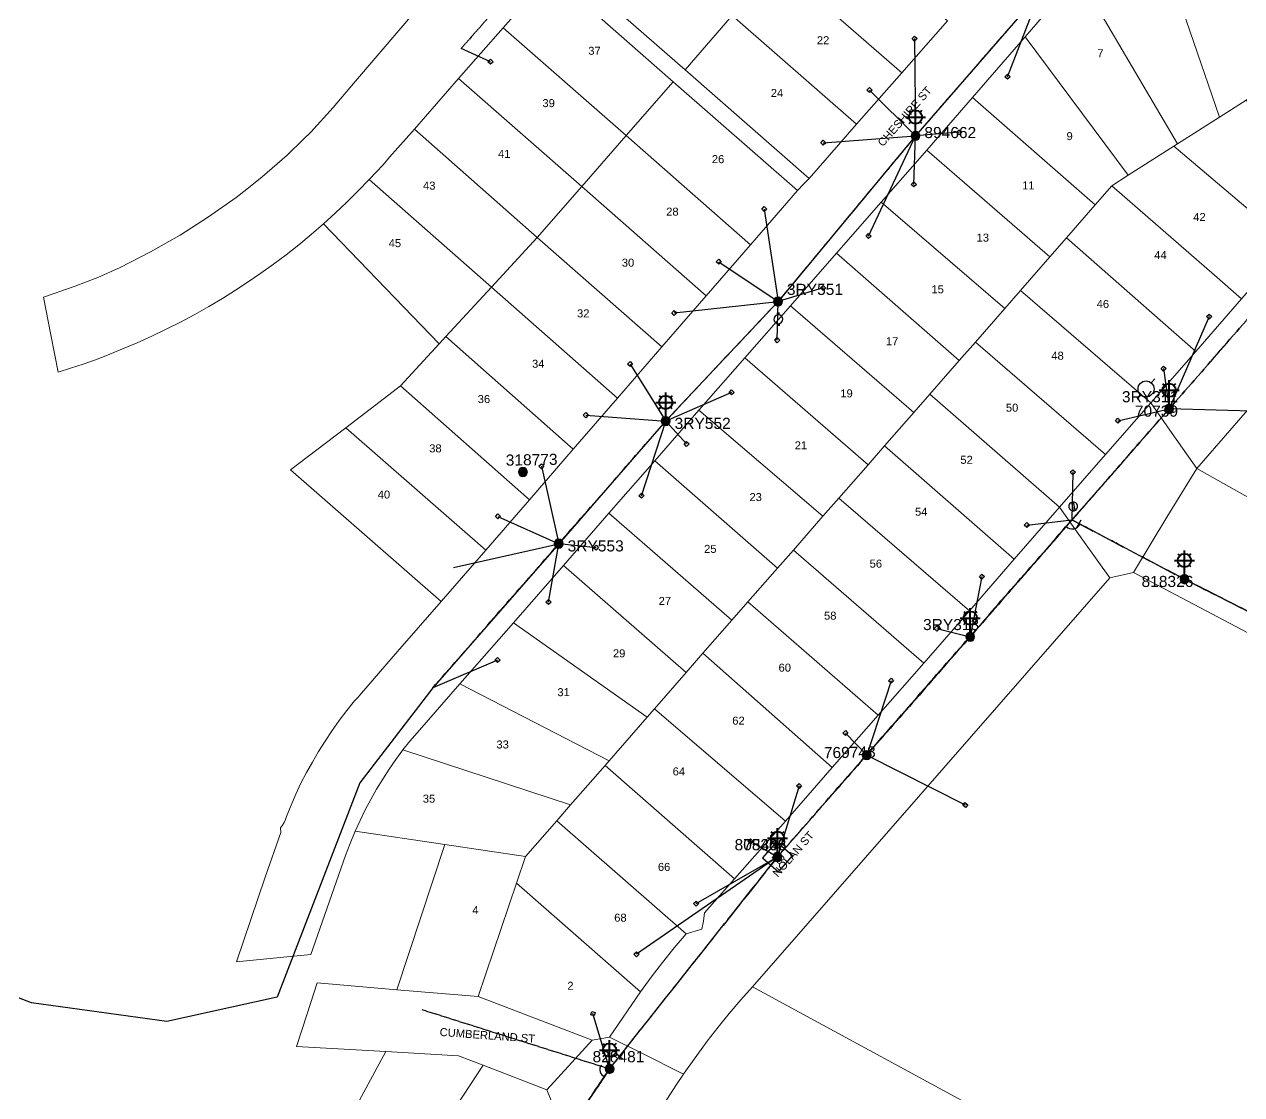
# Model space of a CAD drawing. Header units: metres. Extents: x 301080 to 303013, y 6182698 to 6183880.
# Drawn here: x 301468.3 to 301742.1, y 6182965.7 to 6183206.5 of the extents above; entities that cross this region are included whole.
import ezdxf
from ezdxf.enums import TextEntityAlignment as Align

# ---------------------------------------------------------------- set-up
doc = ezdxf.new("R2010")
doc.units = ezdxf.units.M
doc.linetypes.add('Cable Exist OH', pattern=[1, 1, 0])
doc.layers.get('0').update_dxf_attribs({"color": 6})
doc.layers.add('Cadastre Land Parcels_SP_EXT', color=9, linetype='Continuous', lineweight=5)
doc.layers.add('Cadastre Roads_SP_EXT', color=9, linetype='Continuous', lineweight=5)
for name, color, linetype in [('Equip_HV_EXT', 7, 'Continuous'), ('Equip_SP_HV_EXT', 7, 'Continuous'), ('Equip_SP_LV_EXT', 7, 'Continuous'), ('Equip_SP_SL_EXT', 7, 'Continuous'), ('Mains_HV_EXT', 7, 'Continuous'), ('Mains_LV_EXT', 7, 'Continuous'), ('Mains_SL_EXT', 7, 'Continuous'), ('Services_SP_EXT', 7, 'Continuous'), ('SupportsOH_SP_TR_HV_LV_SL_EXT', 7, 'Continuous')]:
    doc.layers.add(name, color=color, linetype=linetype)
doc.styles.add('iecARIAL', font='arial.ttf', dxfattribs={"height": 2})
doc.styles.add('POLE_LABEL', font='arial.ttf')
doc.styles.get("Standard").update_dxf_attribs({"font": 'arial.ttf'})
doc.linetypes.add('Cable P UG', pattern='A,6,-0.5,["P",Standard,S=1.7,R=0,X=0.5,Y=-1],-2.9', length=9.4)

# ---------------------------------------------------------------- blocks, each defined once
blk = doc.blocks.new('LV_OH_LINKS_CLOSED_EXT')
for p, q in [((-0.17, 4.97), (-0.17, 3)), ((0.17, 4.97), (0.17, 3))]:
    blk.add_line(p, q)
blk.add_lwpolyline([(0, 2.99, 1), (0, 4.98, 1)], format="xyb", close=True)
at = {"flags": 9}
for tag, p in [('ACTUAL_STATUS', (0, 0)), ('CONSTRUCTED_VOLTAGE', (0, -0.2)), ('OPERATING_VOLTAGE', (0, -0.6)), ('ORIENTATION', (0, -0.8)), ('OWNED_BY', (0, -1)), ('STATE', (0, -1.2)), ('SWITCH_TYPE', (0, -1.4)), ('NO_PHASES', (0, -0.4)), ('USAGE', (0, -1.6)), ('NOTES', (0, -1.8))]:
    blk.add_attdef(tag, text='', height=0.2, dxfattribs=at).set_placement(p, align=Align.MIDDLE_LEFT)
at = {"flags": 1}
blk.add_attdef('Z', (0, 0), '', height=0.2, dxfattribs=at)
blk = doc.blocks.new('LV_OH_LINKS_OPEN_EXT')
for p, q in [((-0.17, 4.97), (-0.17, 5.46)), ((-0.17, 3), (-0.17, 2.5)), ((0.17, 4.97), (0.17, 5.46)), ((0.17, 3), (0.17, 2.5))]:
    blk.add_line(p, q)
blk.add_lwpolyline([(0, 2.99, 1), (0, 4.98, 1)], format="xyb", close=True)
at = {"flags": 9}
for tag, p in [('ACTUAL_STATUS', (0, 0)), ('CONSTRUCTED_VOLTAGE', (0, -0.2)), ('OPERATING_VOLTAGE', (0, -0.6)), ('ORIENTATION', (0, -0.8)), ('OWNED_BY', (0, -1)), ('STATE', (0, -1.2)), ('SWITCH_TYPE', (0, -1.4)), ('NO_PHASES', (0, -0.4)), ('USAGE', (0, -1.6)), ('LEGEND', (0, -1.8)), ('NOTES', (0, -2))]:
    blk.add_attdef(tag, text='', height=0.2, dxfattribs=at).set_placement(p, align=Align.MIDDLE_LEFT)
at = {"flags": 1}
blk.add_attdef('Z', (0, 0), '', height=0.2, dxfattribs=at)
blk = doc.blocks.new('SL_LANTERN_EXT')
at = {"lineweight": 40}
for p, q in [((-1.46, 5.68), (-1.06, 5.28)), ((0, 1.97), (0, 6.47)), ((1.46, 5.68), (1.06, 5.28)), ((-2.25, 4.22), (2.25, 4.22)), ((-1.46, 2.76), (-1.06, 3.16)), ((1.46, 2.76), (1.06, 3.16)), ((0, 0), (0, 2.72))]:
    blk.add_line(p, q, dxfattribs=at)
blk.add_circle((0, 4.22), 1.5, dxfattribs=at)
at = {"style": 'iecARIAL', "flags": 8}
blk.add_attdef('ASSET_NUM', (1.5, 1.5), '', height=2.5, dxfattribs=at)
for tag, p, height, flags in [('OPERATING_VOLTAGE', (0.98, -1.65), 0.2, 9), ('ORIENTATION', (0.98, -1.85), 0.2, 9), ('OWNED_BY', (0.98, -2.05), 0.2, 9), ('STATE', (0.98, -2.25), 0.2, 9), ('CONSTRUCTED_VOLTAGE', (0.98, -0.65), 0.2, 9), ('CONTROL_TYPE', (0.98, -0.85), 0.2, 9), ('LANTERN_PURPOSE', (0.98, -1.05), 0.2, 9), ('LANTERN_TYPE', (0.98, -1.25), 0.2, 9), ('NO_PHASES', (0.98, -1.45), 0.2, 9), ('USAGE', (0.98, -2.45), 0.2, 9), ('CEXIST', (0.98, -2.65), 0.2, 9), ('CNEW', (0.98, -2.85), 0.2, 9), ('LNUMBER', (2.18, -3.25), 2.5, 8), ('CNUMBER', (0.98, -3.05), 0.2, 9), ('CREMOVE', (0.98, -3.25), 0.2, 9), ('CREPLACE', (0.98, -3.45), 0.2, 9), ('LKINGHEIGHT', (0.98, -3.65), 0.2, 9), ('LBRACKET', (0.98, -3.85), 0.2, 9), ('LBRACKETVOCAB', (0.98, -4.05), 0.2, 9), ('LCATEGORY', (0.98, -4.25), 0.2, 9), ('LCHARGE1', (0.98, -4.45), 0.2, 9), ('LCHARGE1PERCENT', (0.98, -4.65), 0.2, 9), ('LCHARGE2', (0.98, -4.85), 0.2, 9), ('LCHARGE2PERCENT', (0.98, -5.05), 0.2, 9), ('LCHARGE3', (0.98, -5.25), 0.2, 9), ('LCHARGE3PERCENT', (0.98, -5.45), 0.2, 9), ('LEXIST', (0.98, -5.65), 0.2, 9), ('LLAMP', (0.98, -5.85), 0.2, 9), ('LLAMPVOCAB', (0.98, -6.05), 0.2, 9), ('LMAST', (0.98, -6.25), 0.2, 9), ('LMASTVOCAB', (0.98, -6.45), 0.2, 9), ('LNEW', (0.98, -6.65), 0.2, 9), ('LANTNUMBER', (0.98, -6.85), 0.2, 9), ('LOUTREACH', (0.98, -7.25), 0.2, 9), ('LOUTREACHVOCAB', (0.98, -7.45), 0.2, 9), ('LRATECODE', (0.98, -7.65), 0.2, 9), ('LREMOVE', (0.98, -7.85), 0.2, 9), ('LREPLACE', (0.98, -8.05), 0.2, 9), ('LTYPE', (0.98, -8.25), 0.2, 9), ('STREETNAME', (0.98, -9.25), 0.2, 9), ('SUBURB', (0.98, -9.45), 0.2, 1), ('LTYPEVOCAB', (0.98, -8.45), 0.2, 9), ('LEGEND', (0.98, -8.65), 0.2, 9), ('LOCATION', (0.98, -8.85), 0.2, 9), ('NOTES', (0.98, -9.05), 0.2, 9)]:
    blk.add_attdef(tag, p, '', height=height, dxfattribs=dict(flags=flags))
blk = doc.blocks.new('CCP_EXT')
blk.add_wipeout([(0, 0.57), (0.57, 0), (0, -0.57), (-0.57, 0)])
blk.add_lwpolyline([(-0.57, 0), (0, 0.57), (0.57, 0), (0, -0.57), (-0.57, 0)])
at = {"flags": 1}
blk.add_attdef('Z', (0, 0), '', height=0.2, dxfattribs=at)
at = {"flags": 9}
for tag, p in [('CCP_TYPE', (0, 0)), ('CONSTRUCTED_VOLTAGE', (0, -0.2)), ('OPERATING_VOLTAGE', (0, -0.6)), ('ORIENTATION', (0, -0.8)), ('OWNED_BY', (0, -1)), ('STATE', (0, -1.8)), ('NO_PHASES', (0, -0.4)), ('USAGE', (0, -1.2)), ('LEGEND', (0, -1.4)), ('LIFE_SUPPORT', (0, -1.6)), ('NOTES', (0, -2))]:
    blk.add_attdef(tag, text='', height=0.2, dxfattribs=at).set_placement(p, align=Align.MIDDLE_LEFT)
blk = doc.blocks.new('POLE_EXT')
blk.add_hatch(color=256).paths.add_polyline_path([(-1, 0, 1), (1, 0, 1)])
blk.add_lwpolyline([(-1, 0, 1), (1, 0, 1)], format="xyb", close=True)
for tag, height, flags, p in [('pNumber', 2.5, 8, (-17.84, 2.07)), ('OWNED_BY', 0.2, 9, (1.35, -0.4)), ('SPECIAL_USE', 0.2, 9, (1.35, -0.8)), ('STATE', 0.2, 9, (1.35, -1)), ('cLV', 0.2, 9, (1.35, -1.4)), ('hDepth', 0.2, 9, (1.35, -1.6)), ('hDia', 0.2, 9, (1.35, -1.8)), ('cHV', 0.2, 9, (1.35, -2)), ('PARENT', 0.2, 9, (1.35, -0.6)), ('USAGE', 0.2, 9, (1.35, -1.2)), ('LBRACKET', 0.2, 9, (1.35, -2.2)), ('LExisting', 0.2, 9, (1.35, -2.4)), ('LANTNUMBER', 0.2, 9, (1.35, -2.6)), ('LOther', 0.2, 9, (1.35, -2.8)), ('cLinedev', 0.2, 9, (1.35, -3.4)), ('pExisting', 0.2, 9, (1.35, -3.8)), ('pFooting', 0.2, 9, (1.35, -4.4)), ('pNew', 0.2, 9, (1.35, -4.6)), ('pRelocate', 0.2, 9, (1.35, -5)), ('pRemove', 0.2, 9, (1.35, -5.2)), ('pReplace', 0.2, 9, (1.35, -5.4)), ('LRemove', 0.2, 9, (1.35, -3)), ('LEGEND', 0.2, 9, (1.35, -3.2)), ('LOCATION', 0.2, 9, (1.35, -3.6)), ('PFNUMBER', 0.2, 9, (1.35, -4)), ('NEWPFNUMBER', 0.2, 9, (1.35, -4.2)), ('pStay', 0.2, 9, (1.35, -5.6)), ('pType', 0.2, 9, (1.35, -5.8)), ('cspan', 0.2, 9, (1.35, -6)), ('STREETNAME', 0.2, 9, (1.35, -6.2)), ('SUBURB', 0.2, 9, (1.35, -6.4)), ('OPERATED_BY', 0.2, 9, (1.36, -7.01)), ('NOTES', 0.2, 9, (1.35, -6.6)), ('MAINTAINED_BY', 0.2, 9, (1.36, -6.81))]:
    blk.add_attdef(tag, text='', height=height, dxfattribs=dict(flags=flags)).set_placement(p, align=Align.MIDDLE_LEFT)
at = {"style": 'POLE_LABEL'}
for tag, height, flags, p in [('ASSET_NUM', 2.5, 8, (2, 2)), ('STRUCTURE_PLANT_NUMBER', 0.2, 9, (1.35, 0.03)), ('STREET_CODE', 0.2, 9, (1.35, -0.2))]:
    blk.add_attdef(tag, text='', height=height, dxfattribs=dict(at, flags=flags)).set_placement(p, align=Align.MIDDLE_LEFT)
at = {"flags": 1}
blk.add_attdef('Z', (1.35, -7.33), '', height=0.2, dxfattribs=at)
blk = doc.blocks.new('HV_ABS_OPEN_EXT')
for p, q in [((-3, 6.87), (-1.8, 6.87)), ((1.8, 6.87), (3, 6.87))]:
    blk.add_line(p, q)
blk.add_circle((0, 6.87), 1.8)
for tag, height, flags, p in [('ASSET_NUM', 2.5, 8, (2, 2)), ('STREET_CODE', 0.2, 9, (1.5, 0)), ('ACTUAL_STATUS', 0.2, 9, (1.5, -0.2)), ('CONSTRUCTED_VOLTAGE', 0.2, 9, (1.5, -0.4)), ('OPERATING_VOLTAGE', 0.2, 9, (1.5, -0.8)), ('ORIENTATION', 0.2, 9, (1.5, -1)), ('OWNED_BY', 0.2, 9, (1.5, -1.2)), ('STATE', 0.2, 9, (1.5, -1.4)), ('SWITCH_TYPE', 0.2, 9, (1.5, -1.6)), ('STREETNAME', 0.2, 9, (1.5, -2.4)), ('SUBURB', 0.2, 9, (1.5, -2.6)), ('NO_PHASES', 0.2, 9, (1.5, -0.6)), ('USAGE', 0.2, 9, (1.5, -1.8)), ('LEGEND', 0.2, 9, (1.5, -2)), ('LOCATION', 0.2, 9, (1.5, -2.2)), ('NOTES', 0.2, 9, (1.5, -2.8)), ('OPERATED_BY', 0.2, 9, (1.5, -3.2)), ('Z', 0.2, 1, (1.5, -3.6)), ('MAINTAINED_BY', 0.2, 9, (1.5, -3)), ('LABEL_ALIGNMENT', 0.2, 9, (1.5, -3.4))]:
    blk.add_attdef(tag, text='', height=height, dxfattribs=dict(flags=flags)).set_placement(p, align=Align.MIDDLE_LEFT)
blk = doc.blocks.new('HV_LOAD_BREAK_EXT')
blk.add_lwpolyline([(-2.4, -2.4), (2.4, -2.4), (2.4, 2.4), (-2.4, 2.4)], close=True)
at = {"insert": (-1.1, 0.99), "char_height": 2, "width": 2.9628, "attachment_point": 1}
blk.add_mtext('{\\Fisocp|c0;LB}', dxfattribs=at)
for tag, height, flags, p in [('ASSET_NUM', 2.5, 8, (2, 2)), ('STREET_CODE', 0.2, 9, (1.5, 0)), ('ACTUAL_STATUS', 0.2, 9, (1.5, -0.2)), ('CONSTRUCTED_VOLTAGE', 0.2, 9, (1.5, -0.4)), ('OPERATING_VOLTAGE', 0.2, 9, (1.5, -0.8)), ('ORIENTATION', 0.2, 9, (1.5, -1)), ('OWNED_BY', 0.2, 9, (1.5, -1.2)), ('OPERATED_BY', 0.2, 9, (1.5, -1.4)), ('STATE', 0.2, 9, (1.5, -1.8)), ('SWITCH_TYPE', 0.2, 9, (1.5, -2)), ('STREETNAME', 0.2, 9, (1.5, -2.8)), ('NO_PHASES', 0.2, 9, (1.5, -0.6)), ('MAINTAINED_BY', 0.2, 9, (1.5, -1.6)), ('USAGE', 0.2, 9, (1.5, -2.2)), ('LEGEND', 0.2, 9, (1.5, -2.4)), ('LOCATION', 0.2, 9, (1.5, -2.6)), ('SUBURB', 0.2, 9, (1.5, -3)), ('Z', 0.2, 1, (1.5, -3.6)), ('NOTES', 0.2, 9, (1.5, -3.2)), ('LABEL_ALIGNMENT', 0.2, 9, (1.5, -3.4))]:
    blk.add_attdef(tag, text='', height=height, dxfattribs=dict(flags=flags)).set_placement(p, align=Align.MIDDLE_LEFT)
blk = doc.blocks.new('End Shackle_EXT')
blk.add_wipeout([(0, 0.25), (1.81, 0.25), (1.82, -0.25), (0, -0.25)])
blk.add_line((1.81, -1), (1.81, 1))
at = {"flags": 1}
blk.add_attdef('Z', (0, 0), '', height=0.2, dxfattribs=at)
at = {"flags": 9}
for tag, p in [('CONNECTOR_TYPE', (0, 0)), ('CONSTRUCTED_VOLTAGE', (0, -0.2)), ('OPERATING_VOLTAGE', (0, -0.6)), ('ORIENTATION', (0, -0.8)), ('OWNED_BY', (0, -1)), ('STATE', (0, -1.2)), ('NO_PHASES', (0, -0.4)), ('USAGE', (0, -1.4)), ('NOTES', (0, -1.6))]:
    blk.add_attdef(tag, text='', height=0.2, dxfattribs=at).set_placement(p, align=Align.MIDDLE_LEFT)
blk = doc.blocks.new('CONNECTOR_NODE_EXT')
h = blk.add_hatch(color=256)
edge = h.paths.add_edge_path()
edge.add_arc((0, 0), 0.5, 0, 360)
blk.add_circle((0, 0), 0.5)
at = {"flags": 1}
blk.add_attdef('Z', (0, 0), '', height=0.2, dxfattribs=at)
at = {"flags": 9}
for tag, p in [('CONNECTOR_TYPE', (0, 0)), ('CONSTRUCTED_VOLTAGE', (0, -0.2)), ('OPERATING_VOLTAGE', (0, -0.6)), ('ORIENTATION', (0, -0.8)), ('SUBTYPE', (0, -1)), ('NO_PHASES', (0, -0.4)), ('USAGE', (0, -1.2)), ('NOTES', (0, -1.4))]:
    blk.add_attdef(tag, text='', height=0.2, dxfattribs=at).set_placement(p, align=Align.MIDDLE_LEFT)

msp = doc.modelspace()

# ---------------------------------------------------------------- linework, layer by layer
at = {"layer": 'Cadastre Land Parcels_SP_EXT', "linetype": 'Continuous'}
for points in [[(301627.55, 6183208.52), (301599.7, 6183232.88), (301589.05, 6183220.68), (301616.93, 6183196.32), (301627.55, 6183208.52)], [(301675.94, 6183207.31), (301647.81, 6183231.78), (301637.63, 6183220.09), (301665.67, 6183195.6), (301675.94, 6183207.31)], [(301742.64, 6183229.81), (301740.65, 6183229.82), (301738.66, 6183229.77), (301736.68, 6183229.65), (301734.7, 6183229.46), (301732.73, 6183229.2), (301730.77, 6183228.86), (301728.82, 6183228.45), (301726.89, 6183227.97), (301724.98, 6183227.43), (301723.08, 6183226.79), (301737.13, 6183185.66), (301743.15, 6183189.49), (301746.69, 6183191.78), (301742.64, 6183229.81)], [(301737.13, 6183185.66), (301723.08, 6183226.79), (301721.01, 6183226.02), (301718.96, 6183225.16), (301716.95, 6183224.21), (301714.97, 6183223.19), (301713.04, 6183222.09), (301711.15, 6183220.91), (301709.31, 6183219.67), (301707.52, 6183218.35), (301705.79, 6183216.96), (301727.73, 6183179.69), (301737.13, 6183185.66)], [(301665.67, 6183195.6), (301637.63, 6183220.09), (301627.55, 6183208.52), (301655.52, 6183184.07), (301665.67, 6183195.6)], [(301614.27, 6183193.62), (301586.66, 6183217.88), (301576.01, 6183205.77), (301603.68, 6183181.5), (301614.27, 6183193.62)], [(301726.87, 6183179.13), (301727.73, 6183179.69), (301705.79, 6183216.96), (301704, 6183215.34), (301702.27, 6183213.67), (301700.58, 6183211.96), (301693.43, 6183203.73), (301716.65, 6183172.58), (301726.87, 6183179.13)], [(301655.52, 6183184.07), (301627.55, 6183208.52), (301616.93, 6183196.32), (301644.83, 6183171.87), (301655.52, 6183184.07)], [(301603.68, 6183181.5), (301576.01, 6183205.77), (301566, 6183194.35), (301593.68, 6183170.06), (301603.68, 6183181.5)], [(301709.18, 6183165.93), (301712.92, 6183170.18), (301716.65, 6183172.58), (301693.43, 6183203.73), (301681.59, 6183190.09), (301709.18, 6183165.93)], [(301593.68, 6183170.06), (301566, 6183194.35), (301556.03, 6183182.97), (301583.69, 6183158.62), (301593.68, 6183170.06)], [(301642.24, 6183169.17), (301614.27, 6183193.62), (301603.68, 6183181.5), (301631.66, 6183156.96), (301642.24, 6183169.17)], [(301702.72, 6183158.48), (301709.18, 6183165.93), (301681.59, 6183190.09), (301671.32, 6183178.27), (301699, 6183154.21), (301702.72, 6183158.48)], [(301764.8, 6183170.62), (301743.15, 6183189.49), (301737.13, 6183185.66), (301727.73, 6183179.69), (301726.87, 6183179.13), (301752.89, 6183157.07), (301764.8, 6183170.62)], [(301583.69, 6183158.62), (301556.03, 6183182.97), (301550.47, 6183176.65), (301548.98, 6183174.95), (301547.44, 6183173.28), (301545.88, 6183171.65), (301573.38, 6183147.42), (301583.69, 6183158.62)], [(301631.66, 6183156.96), (301603.68, 6183181.5), (301593.68, 6183170.06), (301621.71, 6183145.46), (301631.66, 6183156.96)], [(301692.37, 6183146.68), (301699, 6183154.21), (301671.32, 6183178.27), (301661.07, 6183166.56), (301688.85, 6183142.6), (301692.37, 6183146.68)], [(301752.89, 6183157.07), (301726.87, 6183179.13), (301716.65, 6183172.58), (301712.92, 6183170.18), (301736.06, 6183150.12), (301742.13, 6183144.75), (301752.89, 6183157.07)], [(301573.38, 6183147.42), (301545.88, 6183171.65), (301543.38, 6183169.07), (301540.83, 6183166.53), (301538.22, 6183164.06), (301535.56, 6183161.66), (301561.63, 6183134.67), (301563.14, 6183136.3), (301573.38, 6183147.42)], [(301621.71, 6183145.46), (301593.68, 6183170.06), (301583.69, 6183158.62), (301611.72, 6183133.95), (301621.71, 6183145.46)], [(301742.13, 6183144.75), (301736.06, 6183150.12), (301712.92, 6183170.18), (301709.18, 6183165.93), (301702.72, 6183158.48), (301731.84, 6183132.95), (301742.13, 6183144.75)], [(301682.28, 6183135.07), (301688.85, 6183142.6), (301661.07, 6183166.56), (301650.98, 6183155.05), (301678.57, 6183130.88), (301682.28, 6183135.07)], [(301611.72, 6183133.95), (301583.69, 6183158.62), (301573.38, 6183147.42), (301601.74, 6183122.44), (301611.72, 6183133.95)], [(301731.84, 6183132.95), (301702.72, 6183158.48), (301699, 6183154.21), (301692.37, 6183146.68), (301721.68, 6183121.35), (301731.84, 6183132.95)], [(301672, 6183123.35), (301678.57, 6183130.88), (301650.98, 6183155.05), (301640.62, 6183143.24), (301668.37, 6183119.18), (301672, 6183123.35)], [(301601.74, 6183122.44), (301573.38, 6183147.42), (301563.14, 6183136.3), (301591.78, 6183110.96), (301601.74, 6183122.44)], [(301721.68, 6183121.35), (301692.37, 6183146.68), (301688.85, 6183142.6), (301682.28, 6183135.07), (301711.49, 6183109.74), (301721.68, 6183121.35)], [(301661.82, 6183111.68), (301668.37, 6183119.18), (301640.62, 6183143.24), (301630.35, 6183131.53), (301658.13, 6183107.47), (301661.82, 6183111.68)], [(301591.78, 6183110.96), (301563.14, 6183136.3), (301561.63, 6183134.67), (301552.93, 6183125.2), (301581.91, 6183099.56), (301591.78, 6183110.96)], [(301711.49, 6183109.74), (301682.28, 6183135.07), (301678.57, 6183130.88), (301672, 6183123.35), (301701.15, 6183097.92), (301711.49, 6183109.74)], [(301813.5, 6183105.39), (301802.98, 6183110.91), (301792.06, 6183116.69), (301756.79, 6183135.13), (301732.03, 6183106.64), (301765.01, 6183088.08), (301794.11, 6183068.35), (301813.5, 6183105.39)], [(301658.13, 6183107.47), (301630.35, 6183131.53), (301620.06, 6183119.74), (301647.94, 6183095.88), (301651.49, 6183099.95), (301658.13, 6183107.47)], [(301581.91, 6183099.56), (301552.93, 6183125.2), (301549.31, 6183122.44), (301540.62, 6183115.77), (301572.11, 6183088.24), (301581.91, 6183099.56)], [(301701.15, 6183097.92), (301672, 6183123.35), (301668.37, 6183119.18), (301661.82, 6183111.68), (301690.97, 6183086.21), (301701.15, 6183097.92)], [(301647.94, 6183095.88), (301620.06, 6183119.74), (301610.1, 6183108.34), (301637.69, 6183084.17), (301641.3, 6183088.26), (301647.94, 6183095.88)], [(301572.11, 6183088.24), (301540.62, 6183115.77), (301535.99, 6183112.27), (301528.2, 6183106.3), (301562.03, 6183076.66), (301572.11, 6183088.24)], [(301680.9, 6183074.62), (301690.97, 6183086.21), (301661.82, 6183111.68), (301658.13, 6183107.47), (301651.49, 6183099.95), (301680.9, 6183074.62)], [(301637.69, 6183084.17), (301610.1, 6183108.34), (301599.81, 6183096.53), (301627.43, 6183072.47), (301631.03, 6183076.62), (301637.69, 6183084.17)], [(301680.9, 6183074.62), (301651.49, 6183099.95), (301647.94, 6183095.88), (301641.3, 6183088.26), (301670.61, 6183062.83), (301680.9, 6183074.62)], [(301617.2, 6183060.75), (301620.94, 6183065.04), (301627.43, 6183072.47), (301599.81, 6183096.53), (301589.55, 6183084.81), (301617.2, 6183060.75)], [(301670.61, 6183062.83), (301641.3, 6183088.26), (301637.69, 6183084.17), (301631.03, 6183076.62), (301660.34, 6183051.09), (301670.61, 6183062.83)], [(301617.2, 6183060.75), (301589.55, 6183084.81), (301578.3, 6183071.9), (301608.43, 6183050.69), (301610.08, 6183052.52), (301617.2, 6183060.75)], [(301808.49, 6183042.81), (301785.83, 6183051.18), (301753.05, 6183064.63), (301717.78, 6183083.24), (301712.5, 6183082.04), (301632.09, 6182990.02), (301749.26, 6182926.38), (301752.13, 6182928.91), (301764.02, 6182939.36), (301773.82, 6182947.98), (301780.2, 6182958.01), (301785.09, 6182965.7), (301789.59, 6182980.6), (301794.12, 6182995.48), (301797.74, 6183007.36), (301808.49, 6183042.81)], [(301660.34, 6183051.09), (301631.03, 6183076.62), (301627.43, 6183072.47), (301620.94, 6183065.04), (301650.06, 6183039.31), (301660.34, 6183051.09)], [(301608.43, 6183050.69), (301578.3, 6183071.9), (301566.27, 6183058.15), (301599.83, 6183040.81), (301608.43, 6183050.69)], [(301650.06, 6183039.31), (301620.94, 6183065.04), (301617.2, 6183060.75), (301610.08, 6183052.52), (301639.49, 6183027.29), (301650.06, 6183039.31)], [(301599.83, 6183040.81), (301566.27, 6183058.15), (301556.68, 6183047.16), (301555.04, 6183045.25), (301553.47, 6183043.28), (301591.19, 6183030.92), (301598.94, 6183039.79), (301599.83, 6183040.81)], [(301639.49, 6183027.29), (301610.08, 6183052.52), (301608.43, 6183050.69), (301599.83, 6183040.81), (301598.94, 6183039.79), (301628.06, 6183014.26), (301639.49, 6183027.29)], [(301591.19, 6183030.92), (301553.47, 6183043.28), (301551.88, 6183041.16), (301550.36, 6183038.97), (301548.91, 6183036.74), (301547.53, 6183034.47), (301546.22, 6183032.15), (301544.98, 6183029.79), (301543.81, 6183027.4), (301542.71, 6183024.99), (301562.86, 6183022.04), (301581.04, 6183019.35), (301588.11, 6183027.36), (301591.19, 6183030.92)], [(301628.06, 6183014.26), (301598.94, 6183039.79), (301591.19, 6183030.92), (301588.11, 6183027.36), (301617.18, 6183001.93), (301620.7, 6183002.93), (301621.05, 6183004.77), (301621.31, 6183006.62), (301628.06, 6183014.26)], [(301617.18, 6183001.93), (301588.11, 6183027.36), (301581.04, 6183019.35), (301578.98, 6183013.29), (301606.88, 6182988.84), (301609.34, 6182992.19), (301611.89, 6182995.49), (301614.51, 6182998.74), (301617.18, 6183001.93)], [(301578.98, 6183013.29), (301581.04, 6183019.35), (301562.86, 6183022.04), (301552.12, 6182989.35), (301570.36, 6182987.81), (301578.98, 6183013.29)], [(301596.06, 6182978.01), (301599.95, 6182978.69), (301606.88, 6182988.84), (301578.98, 6183013.29), (301570.36, 6182987.81), (301596.06, 6182978.01)], [(301749.26, 6182926.38), (301632.09, 6182990.02), (301629.46, 6182987.03), (301626.88, 6182983.98), (301624.38, 6182980.88), (301621.93, 6182977.74), (301619.55, 6182974.54), (301617.24, 6182971.29), (301616.56, 6182970.31), (301614.99, 6182968.01), (301612.81, 6182964.67), (301610.7, 6182961.29), (301608.66, 6182957.87), (301606.68, 6182954.4), (301596.54, 6182936.1), (301597.93, 6182931.42), (301660.72, 6182897.38), (301673.77, 6182890.31), (301691.65, 6182875.78), (301719.36, 6182900.19), (301728.71, 6182908.34), (301740.47, 6182918.7), (301749.26, 6182926.38)], [(301571.49, 6182972.36), (301565.94, 6182974.46), (301549.6, 6182975.42), (301536.73, 6182951.63), (301553.78, 6182945.37), (301571.49, 6182972.36)], [(301573.98, 6182937.99), (301577.35, 6182944.19), (301587.48, 6182962.78), (301585.8, 6182966.85), (301571.49, 6182972.36), (301553.78, 6182945.37), (301573.98, 6182937.99)]]:
    msp.add_lwpolyline(points, close=True, dxfattribs=at)
at = {"layer": 'Cadastre Roads_SP_EXT', "linetype": 'Continuous'}
msp.add_lwpolyline([(301794.11, 6183068.35), (301765.01, 6183088.08), (301732.03, 6183106.64), (301725.34, 6183095.66), (301717.78, 6183083.24), (301753.05, 6183064.63), (301785.83, 6183051.18), (301808.49, 6183042.81), (301826.02, 6183036.28), (301841.16, 6183030.66), (301843.39, 6183039.52), (301845.7, 6183048.66), (301826.97, 6183055.79), (301811.96, 6183061.51), (301794.11, 6183068.35)], close=True, dxfattribs=at)
at = {"layer": 'Mains_LV_EXT', "linetype": 'Cable Exist OH'}
msp.add_lwpolyline([(301581.37, 6183217.92), (301566.55, 6183201.14)], dxfattribs=at)
at = {"layer": 'Mains_LV_EXT', "linetype": 'Continuous'}
for points in [[(301702.64, 6183093.55, 0.500563), (301705.79, 6183094.13)], [(301598.14, 6182972.37, 0.563902), (301598.91, 6182969.82)]]:
    msp.add_lwpolyline(points, format="xyb", dxfattribs=at)
at = {"layer": 'Mains_SL_EXT', "linetype": 'Cable Exist OH'}
msp.add_lwpolyline([(301755.58, 6183068.41), (301729.28, 6183081.7)], dxfattribs=at)
at = {"layer": 'Services_SP_EXT'}
for points in [[(301746.95, 6183119.47), (301725.83, 6183120.02)], [(301564.87, 6183084.35), (301588.51, 6183089.7)]]:
    msp.add_lwpolyline(points, dxfattribs=at)

# ---------------------------------------------------------------- block references
at = {"layer": 'Equip_SP_LV_EXT'}
for name, p, rotation in [('LV_OH_LINKS_OPEN_EXT', (301637.84, 6183144.17), 181.3277219054992), ('LV_OH_LINKS_CLOSED_EXT', (301705.02, 6183094.17), 11.16627775108494)]:
    msp.add_blockref(name, p, dxfattribs=dict(at, rotation=rotation))
at = {"layer": 'Equip_SP_SL_EXT'}
for p in [(301668.77, 6183181.45), (301725.83, 6183120.01), (301612.58, 6183117.27), (301729.28, 6183081.7), (301681.08, 6183068.75), (301637.72, 6183019.22), (301599.95, 6182971.53)]:
    msp.add_blockref('SL_LANTERN_EXT', p, dxfattribs=at)
at = {"layer": 'SupportsOH_SP_TR_HV_LV_SL_EXT'}
ref = msp.add_blockref('POLE_EXT', (301612.58, 6183117.27), dxfattribs=at)
ref.add_attrib('ASSET_NUM', '3RY552', dxfattribs={"layer": '0', "height": 2.5, "style": 'POLE_LABEL'}).set_placement((301614.58, 6183118.02), align=Align.TOP_LEFT)
ref = msp.add_blockref('POLE_EXT', (301729.28, 6183081.7), dxfattribs=at)
ref.add_attrib('ASSET_NUM', '818326', dxfattribs={"layer": '0', "height": 2.5, "style": 'POLE_LABEL'}).set_placement((301731.28, 6183082.45), align=Align.TOP_RIGHT)
ref = msp.add_blockref('POLE_EXT', (301657.8, 6183042.11), dxfattribs=at)
ref.add_attrib('ASSET_NUM', '769748', dxfattribs={"layer": '0', "height": 2.5, "rotation": 1, "style": 'POLE_LABEL'}).set_placement((301659.8, 6183042.86), align=Align.MIDDLE_RIGHT)
ref = msp.add_blockref('POLE_EXT', (301599.95, 6182971.53), dxfattribs=at)
ref.add_attrib('ASSET_NUM', '828481', dxfattribs={"layer": '0', "height": 2.5, "style": 'POLE_LABEL'}).set_placement((301601.95, 6182972.28), align=Align.BOTTOM_CENTER)

# ---------------------------------------------------------------- texts
at = {"layer": 'Cadastre Land Parcels_SP_EXT'}
for s, p in [('22', (301646.59, 6183202.07)), ('37', (301595.16, 6183199.7)), ('7', (301709.66, 6183199.13)), ('24', (301636.21, 6183190.2)), ('39', (301584.84, 6183187.92)), ('9', (301702.75, 6183180.5)), ('41', (301574.85, 6183176.5)), ('26', (301622.96, 6183175.31)), ('43', (301557.98, 6183169.36)), ('11', (301692.76, 6183169.4)), ('28', (301612.68, 6183163.5)), ('42', (301731.25, 6183162.3)), ('13', (301682.52, 6183157.66)), ('45', (301550.25, 6183156.42)), ('30', (301602.7, 6183152.02)), ('44', (301722.47, 6183153.73)), ('15', (301672.35, 6183146.03)), ('32', (301592.63, 6183140.61)), ('46', (301709.52, 6183142.73)), ('17', (301662.11, 6183134.34)), ('48', (301699.33, 6183131.09)), ('34', (301582.51, 6183129.28)), ('36', (301570.28, 6183121.34)), ('19', (301651.86, 6183122.62)), ('50', (301689.1, 6183119.39)), ('21', (301641.6, 6183110.92)), ('38', (301559.37, 6183110.24)), ('52', (301678.86, 6183107.67)), ('40', (301547.79, 6183099.85)), ('23', (301631.42, 6183099.28)), ('54', (301668.66, 6183095.99)), ('25', (301621.21, 6183087.63)), ('56', (301658.45, 6183084.31)), ('27', (301610.99, 6183075.92)), ('58', (301648.19, 6183072.6)), ('29', (301600.71, 6183064.13)), ('60', (301637.96, 6183060.91)), ('31', (301588.21, 6183055.39)), ('62', (301627.55, 6183048.98)), ('33', (301574.49, 6183043.62)), ('64', (301614.14, 6183037.56)), ('35', (301557.93, 6183031.43)), ('66', (301610.82, 6183016.07)), ('4', (301569.07, 6183006.37)), ('68', (301600.99, 6183004.65)), ('2', (301590.45, 6182989.33))]:
    msp.add_text(s, height=1.8, dxfattribs=at).set_placement(p)
at = {"layer": 'Cadastre Roads_SP_EXT'}
for s, rotation, p in [('CHESHIRE ST', 48.7001, (301661.43, 6183178.88)), ('NOLAN ST', 48.7843, (301637.8, 6183014.54)), ('CUMBERLAND ST', 355.8825, (301561.67, 6182978.96))]:
    msp.add_text(s, height=1.8, rotation=rotation, dxfattribs=at).set_placement(p)

# ---------------------------------------------------------------- next in the draw order: block references
at = {"layer": 'Services_SP_EXT'}
for p in [(301668.58, 6183203.33), (301573.16, 6183198.13), (301689.47, 6183194.77), (301658.42, 6183191.75), (301678.63, 6183182.27), (301648.01, 6183179.9), (301668.39, 6183170.52), (301634.76, 6183164.97), (301658.23, 6183158.92), (301624.5, 6183153.12), (301647.99, 6183147.25), (301614.51, 6183141.6), (301734.83, 6183140.78), (301637.68, 6183135.49), (301604.55, 6183130.1), (301724.59, 6183129.08), (301627.4, 6183123.74), (301594.58, 6183118.61), (301714.32, 6183117.36), (301617.28, 6183112.14), (301584.62, 6183107.12), (301704.16, 6183105.77), (301607.11, 6183100.49), (301574.84, 6183095.83), (301693.81, 6183093.9), (301596.9, 6183088.79), (301683.71, 6183082.28), (301586.21, 6183076.57), (301673.56, 6183070.61), (301574.74, 6183063.5), (301663.28, 6183058.85), (301653.01, 6183047.1), (301642.57, 6183035.18), (301631.63, 6183022.73), (301619.43, 6183008.71)]:
    msp.add_blockref('CCP_EXT', p, dxfattribs=at)
for p, rotation in [((301679.95, 6183030.92), 5.440332135349307), ((301606, 6182997.31), 179.9999999999996), ((301596.22, 6182983.96), 295.4633450688976)]:
    msp.add_blockref('CCP_EXT', p, dxfattribs=dict(at, rotation=rotation))

# ---------------------------------------------------------------- next in the draw order: linework, layer by layer
at = {"layer": 'Cadastre Roads_SP_EXT', "linetype": 'Continuous'}
for points in [[(301563.07, 6183217.51), (301552.98, 6183205.65), (301542.37, 6183193.21), (301537.76, 6183187.86), (301532.71, 6183182.32), (301531.1, 6183180.72), (301527.4, 6183177.12), (301521.83, 6183172.24), (301518.33, 6183169.47), (301515.96, 6183167.6), (301509.75, 6183163.2), (301503.32, 6183159.14), (301503.18, 6183159.06), (301496.68, 6183155.33), (301489.84, 6183151.87), (301484.83, 6183149.61), (301482.03, 6183148.52), (301479.7, 6183147.64), (301477.34, 6183146.78), (301474.98, 6183145.95), (301472.61, 6183145.15), (301474.26, 6183136.67), (301475.89, 6183128.28), (301478.71, 6183129.15), (301481.5, 6183130.08), (301484.28, 6183131.09), (301487.02, 6183132.14), (301490.37, 6183133.5), (301493.68, 6183134.91), (301496.96, 6183136.4), (301500.19, 6183137.93), (301503.44, 6183139.57), (301506.63, 6183141.27), (301509.78, 6183143.05), (301512.87, 6183144.89), (301515.8, 6183146.72), (301518.68, 6183148.6), (301521.53, 6183150.54), (301524.34, 6183152.55), (301527.22, 6183154.71), (301530.06, 6183156.95), (301532.84, 6183159.27), (301535.56, 6183161.66), (301538.22, 6183164.06), (301540.83, 6183166.53), (301543.38, 6183169.07), (301545.88, 6183171.65), (301547.44, 6183173.28), (301548.98, 6183174.95), (301550.47, 6183176.65), (301556.03, 6183182.97), (301566, 6183194.35), (301576.01, 6183205.77), (301586.66, 6183217.88)], [(301675.94, 6183207.31), (301665.67, 6183195.6), (301655.52, 6183184.07), (301644.83, 6183171.87), (301643.67, 6183170.66), (301642.24, 6183169.17), (301631.66, 6183156.96), (301621.71, 6183145.46), (301611.72, 6183133.95), (301601.74, 6183122.44), (301591.78, 6183110.96), (301581.91, 6183099.56), (301572.11, 6183088.24), (301562.03, 6183076.66), (301552.27, 6183065.46), (301544.15, 6183056.09), (301543.39, 6183055.2), (301542.59, 6183054.34), (301540.81, 6183052.17), (301539.12, 6183049.94), (301537.51, 6183047.64), (301535.96, 6183045.29), (301534.49, 6183042.91), (301533.1, 6183040.57), (301531.78, 6183038.21), (301530.53, 6183035.8), (301529.37, 6183033.35), (301528.29, 6183030.87), (301527.28, 6183028.34), (301527.06, 6183027.66), (301526.75, 6183027), (301526.38, 6183026.38), (301525.94, 6183025.8), (301525.96, 6183024.72), (301522.47, 6183014.63), (301516.03, 6182995.61), (301525.85, 6182996.58), (301532.74, 6182997.26), (301540.53, 6183019.53), (301541.58, 6183022.27), (301542.71, 6183024.99), (301543.81, 6183027.4), (301544.98, 6183029.79), (301546.22, 6183032.15), (301547.53, 6183034.47), (301548.91, 6183036.74), (301550.36, 6183038.97), (301551.88, 6183041.16), (301553.47, 6183043.28), (301555.04, 6183045.25), (301556.68, 6183047.16), (301566.27, 6183058.15), (301578.3, 6183071.9), (301589.55, 6183084.81), (301599.81, 6183096.53), (301610.1, 6183108.34), (301620.06, 6183119.74), (301630.35, 6183131.53), (301640.62, 6183143.24), (301650.98, 6183155.05), (301661.07, 6183166.56), (301671.32, 6183178.27), (301681.59, 6183190.09), (301693.43, 6183203.73), (301700.58, 6183211.96)]]:
    msp.add_lwpolyline(points, dxfattribs=at)
for points in [[(301781.53, 6183163.53), (301775.7, 6183168.53), (301768.43, 6183174.76), (301764.8, 6183170.62), (301752.89, 6183157.07), (301742.13, 6183144.75), (301731.84, 6183132.95), (301721.68, 6183121.35), (301726.52, 6183114.48), (301732.03, 6183106.64), (301756.79, 6183135.13), (301769.98, 6183150.29), (301781.53, 6183163.53)], [(301712.5, 6183082.04), (301706.44, 6183090.51), (301701.15, 6183097.92), (301690.97, 6183086.21), (301680.9, 6183074.62), (301670.61, 6183062.83), (301660.34, 6183051.09), (301650.06, 6183039.31), (301639.49, 6183027.29), (301628.06, 6183014.26), (301621.31, 6183006.62), (301621.05, 6183004.77), (301620.7, 6183002.93), (301617.18, 6183001.93), (301614.51, 6182998.74), (301611.89, 6182995.49), (301609.34, 6182992.19), (301606.88, 6182988.84), (301599.95, 6182978.69), (301607.06, 6182975.11), (301616.56, 6182970.31), (301617.24, 6182971.29), (301619.55, 6182974.54), (301621.93, 6182977.74), (301624.38, 6182980.88), (301626.88, 6182983.98), (301629.46, 6182987.03), (301632.09, 6182990.02), (301712.5, 6183082.04)], [(301552.12, 6182989.35), (301534.19, 6182990.9), (301531.9, 6182983.9), (301529.49, 6182976.55), (301549.6, 6182975.42), (301565.94, 6182974.46), (301571.49, 6182972.36), (301585.8, 6182966.85), (301591.43, 6182972.97), (301596.06, 6182978.01), (301570.36, 6182987.81), (301552.12, 6182989.35)]]:
    msp.add_lwpolyline(points, close=True, dxfattribs=at)
at = {"layer": 'Mains_HV_EXT', "linetype": 'Cable P UG'}
for points in [[(302000.88, 6183481.56), (301998.86, 6183464.15), (301987.55, 6183429.15), (301967.71, 6183397.94), (301951.07, 6183378.81), (301923.06, 6183346.8), (301901.71, 6183322.48), (301869.41, 6183284.46), (301841.54, 6183252.56), (301818.5, 6183226.29), (301784.56, 6183221.48), (301727.08, 6183232.15), (301696.85, 6183213.78), (301668.77, 6183181.45)], [(301668.77, 6183181.45), (301637.84, 6183144.17), (301612.52, 6183117.29), (301588.51, 6183089.7), (301560.16, 6183057.24), (301543.75, 6183035.92), (301525.14, 6182987.67), (301500.32, 6182982.22), (301469.91, 6182986.37), (301428.3, 6183002.35)]]:
    msp.add_lwpolyline(points, dxfattribs=at)
at = {"layer": 'Mains_HV_EXT', "linetype": 'Cable Exist OH'}
msp.add_lwpolyline([(301725.83, 6183120.02), (301754.72, 6183153.09)], dxfattribs=at)
at = {"layer": 'Mains_LV_EXT', "linetype": 'Cable Exist OH'}
for points in [[(301696.85, 6183213.78), (301668.77, 6183181.45)], [(301668.77, 6183181.45), (301637.84, 6183144.17)], [(301754.72, 6183153.09), (301725.83, 6183120.02)], [(301612.58, 6183117.27), (301637.84, 6183144.17)], [(301588.51, 6183089.7), (301612.58, 6183117.27)], [(301560.16, 6183057.24), (301588.51, 6183089.7)], [(301681.08, 6183068.75), (301657.8, 6183042.11)], [(301657.8, 6183042.11), (301637.72, 6183019.22)]]:
    msp.add_lwpolyline(points, dxfattribs=at)
at = {"layer": 'Mains_SL_EXT', "linetype": 'Cable Exist OH'}
for points in [[(301725.83, 6183120.01), (301754.72, 6183153.09), (301776.57, 6183177.99)], [(301637.72, 6183019.22), (301657.8, 6183042.16), (301681.08, 6183068.75)]]:
    msp.add_lwpolyline(points, dxfattribs=at)
at = {"layer": 'Services_SP_EXT'}
for points in [[(301689.47, 6183194.77), (301696.85, 6183213.78)], [(301668.58, 6183203.33), (301668.77, 6183181.45)], [(301573.16, 6183198.13), (301566.55, 6183201.14)], [(301658.42, 6183191.75), (301668.77, 6183181.45)], [(301648.01, 6183179.9), (301668.77, 6183181.45)], [(301658.23, 6183158.92), (301668.77, 6183181.45)], [(301668.39, 6183170.52), (301668.77, 6183181.45)], [(301678.63, 6183182.27), (301668.77, 6183181.45)], [(301634.76, 6183164.97), (301637.84, 6183144.17)], [(301624.5, 6183153.12), (301637.84, 6183144.17)], [(301647.99, 6183147.25), (301637.84, 6183144.17)], [(301614.51, 6183141.6), (301637.84, 6183144.17)], [(301637.68, 6183135.49), (301637.84, 6183144.17)], [(301734.83, 6183140.78), (301725.83, 6183120.02)], [(301604.55, 6183130.1), (301612.58, 6183117.27)], [(301724.59, 6183129.08), (301725.83, 6183120.02)], [(301627.4, 6183123.74), (301612.58, 6183117.27)], [(301594.58, 6183118.61), (301612.58, 6183117.27)], [(301714.32, 6183117.36), (301725.83, 6183120.02)], [(301607.11, 6183100.49), (301612.58, 6183117.27)], [(301617.28, 6183112.14), (301612.58, 6183117.27)], [(301584.62, 6183107.12), (301588.51, 6183089.7)], [(301704.16, 6183105.77), (301703.95, 6183095.06)], [(301574.84, 6183095.83), (301588.51, 6183089.7)], [(301693.81, 6183093.9), (301703.95, 6183095.06)], [(301586.21, 6183076.57), (301588.51, 6183089.7)], [(301596.9, 6183088.79), (301588.51, 6183089.7)], [(301683.71, 6183082.28), (301681.08, 6183068.75)], [(301673.56, 6183070.61), (301681.08, 6183068.75)], [(301574.74, 6183063.5), (301560.16, 6183057.24)], [(301663.28, 6183058.85), (301657.8, 6183042.11)], [(301653.01, 6183047.1), (301657.8, 6183042.11)], [(301657.8, 6183042.11), (301679.95, 6183030.92)], [(301642.57, 6183035.18), (301637.72, 6183019.22)], [(301631.63, 6183022.73), (301637.72, 6183019.22)], [(301637.72, 6183019.22), (301606, 6182997.31)], [(301619.43, 6183008.71), (301637.72, 6183019.22)], [(301599.95, 6182971.53), (301596.22, 6182983.96)]]:
    msp.add_lwpolyline(points, dxfattribs=at)

# ---------------------------------------------------------------- next in the draw order: block references
at = {"layer": 'Equip_SP_HV_EXT'}
ref = msp.add_blockref('HV_ABS_OPEN_EXT', (301725.83, 6183120.02), dxfattribs=dict(at, rotation=49.25035011952642))
ref.add_attrib('ASSET_NUM', '70739', dxfattribs={"layer": '0', "height": 2.5}).set_placement((301727.83, 6183120.77), align=Align.TOP_RIGHT)
ref = msp.add_blockref('HV_LOAD_BREAK_EXT', (301637.72, 6183019.22), dxfattribs=dict(at, rotation=318.5328000573498))
ref.add_attrib('ASSET_NUM', '78303', dxfattribs={"layer": '0', "height": 2.5}).set_placement((301639.72, 6183019.97), align=Align.BOTTOM_RIGHT)
at = {"layer": 'SupportsOH_SP_TR_HV_LV_SL_EXT'}
ref = msp.add_blockref('POLE_EXT', (301668.77, 6183181.45), dxfattribs=at)
ref.add_attrib('ASSET_NUM', '894662', dxfattribs={"layer": '0', "height": 2.5, "style": 'POLE_LABEL'}).set_placement((301670.77, 6183182.2), align=Align.MIDDLE_LEFT)
ref = msp.add_blockref('POLE_EXT', (301637.84, 6183144.17), dxfattribs=at)
ref.add_attrib('ASSET_NUM', '3RY551', dxfattribs={"layer": '0', "height": 2.5, "style": 'POLE_LABEL'}).set_placement((301639.84, 6183144.92), align=Align.BOTTOM_LEFT)
ref = msp.add_blockref('POLE_EXT', (301725.83, 6183120.02), dxfattribs=at)
ref.add_attrib('ASSET_NUM', '3RY311', dxfattribs={"layer": '0', "height": 2.5, "style": 'POLE_LABEL'}).set_placement((301727.83, 6183120.77), align=Align.BOTTOM_RIGHT)
ref = msp.add_blockref('POLE_EXT', (301580.45, 6183105.84), dxfattribs=at)
ref.add_attrib('ASSET_NUM', '318773', dxfattribs={"layer": '0', "height": 2.5, "rotation": 1, "style": 'POLE_LABEL'}).set_placement((301582.45, 6183106.59), align=Align.BOTTOM_CENTER)
ref = msp.add_blockref('POLE_EXT', (301588.51, 6183089.7), dxfattribs=at)
ref.add_attrib('ASSET_NUM', '3RY553', dxfattribs={"layer": '0', "height": 2.5, "style": 'POLE_LABEL'}).set_placement((301590.51, 6183090.45), align=Align.TOP_LEFT)
ref = msp.add_blockref('POLE_EXT', (301681.08, 6183068.75), dxfattribs=at)
ref.add_attrib('ASSET_NUM', '3RY313', dxfattribs={"layer": '0', "height": 2.5, "style": 'POLE_LABEL'}).set_placement((301683.08, 6183069.5), align=Align.BOTTOM_RIGHT)
ref = msp.add_blockref('POLE_EXT', (301637.72, 6183019.22), dxfattribs=at)
ref.add_attrib('ASSET_NUM', '805446', dxfattribs={"layer": '0', "height": 2.5, "style": 'POLE_LABEL'}).set_placement((301639.72, 6183019.97), align=Align.BOTTOM_RIGHT)

# ---------------------------------------------------------------- next in the draw order: block references
at = {"layer": 'Mains_LV_EXT', "rotation": 50.51122263322149}
msp.add_blockref('End Shackle_EXT', (301600.97, 6182972.93), dxfattribs=at)
at = {"layer": 'Mains_SL_EXT', "rotation": 331.0453504588594}
msp.add_blockref('End Shackle_EXT', (301703.95, 6183095.06), dxfattribs=at)

# ---------------------------------------------------------------- next in the draw order: linework, layer by layer
at = {"layer": 'Mains_HV_EXT', "linetype": 'Cable Exist OH'}
for points in [[(301703.95, 6183095.06), (301725.83, 6183120.02)], [(301637.72, 6183019.22), (301657.75, 6183042.17), (301703.95, 6183095.06)], [(301703.95, 6183095.06), (301729.28, 6183081.7), (301755.58, 6183068.41), (301784.75, 6183055.95), (301811.89, 6183045.82), (301837.81, 6183036.18), (301893.49, 6183015.12)], [(301599.95, 6182971.53), (301637.72, 6183019.22)], [(301557.75, 6182984.88), (301599.95, 6182971.53)]]:
    msp.add_lwpolyline(points, dxfattribs=at)
at = {"layer": 'Mains_LV_EXT', "linetype": 'Cable Exist OH'}
for points in [[(301725.83, 6183120.02), (301703.95, 6183095.06)], [(301703.95, 6183095.06), (301681.08, 6183068.75)], [(301703.95, 6183095.06), (301729.28, 6183081.7), (301755.58, 6183068.41), (301784.75, 6183055.95)], [(301637.72, 6183019.22), (301600.97, 6182972.93)], [(301557.75, 6182984.88), (301599.95, 6182971.53)], [(301599.95, 6182971.53), (301584.4, 6182948.38), (301571.84, 6182925.62)]]:
    msp.add_lwpolyline(points, dxfattribs=at)
at = {"layer": 'Mains_SL_EXT', "linetype": 'Cable Exist OH'}
for points in [[(301681.08, 6183068.75), (301725.83, 6183120.01)], [(301729.28, 6183081.7), (301703.95, 6183095.06)], [(301599.95, 6182971.53), (301637.72, 6183019.22)], [(301571.84, 6182925.62), (301584.4, 6182948.38), (301599.95, 6182971.53)]]:
    msp.add_lwpolyline(points, dxfattribs=at)

# ---------------------------------------------------------------- next in the draw order: block references
at = {"layer": 'Equip_HV_EXT'}
msp.add_blockref('CONNECTOR_NODE_EXT', (301599.95, 6182971.53), dxfattribs=at)

doc.saveas('drawing.dxf')
